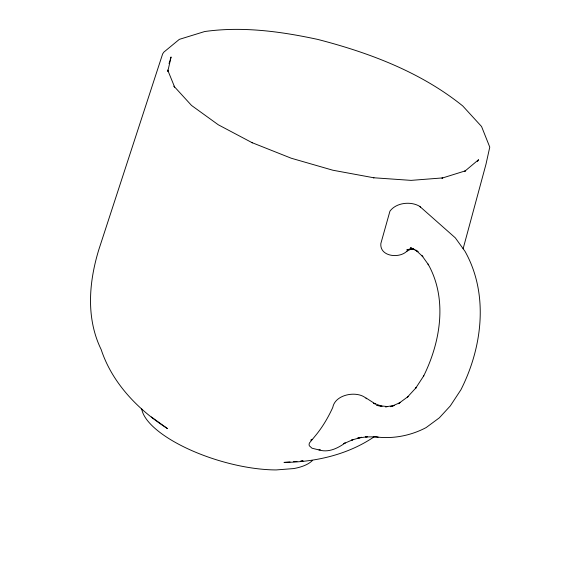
<?xml version="1.0" encoding="UTF-8"?>
<svg xmlns="http://www.w3.org/2000/svg" width="580" height="580" viewBox="0 0 580 580"><rect width="100%" height="100%" fill="white"/><g stroke="black" fill="none" stroke-linecap="round" stroke-linejoin="round"><path stroke-width="0.87" d="M167.816 71.325L171.071 56.963L170.114 60.182M463.115 248.755L485.989 164.227L489.766 147.11L481.56 126.513L462.753 105.959C420.783 72.138 369.445 52.765 317.746 39.418C280.669 31.422 242.52 26.216 204.675 31.537L179.336 39.36L163.864 52.12L162.654 53.882L98.97 249.19C88.9 281.728 85.782 318.036 101.159 349.515C112.223 383.162 138.228 409.893 167.562 428.649L152.032 417.433M169.034 63.575L169.875 60.987M366.596 398.779C358.005 390.224 335.24 393.95 332.789 407.399A139.309 81.396 -89.9 0 1 316.02 434.971L309.539 442.859A15.675 6.837 -11.6 0 0 309.387 445.846L312.011 448.217L318.964 449.928C328.461 452.878 337.654 448.34 345.201 442.946L343.679 443.671L353.351 439.488L351.632 440.111L361.492 437.276L357.635 438.168L367.597 436.689L365.523 436.936L375.557 436.812L373.469 436.559C391.362 439.451 410.19 436.037 426.148 427.569L439.321 417.846L450.283 405.935L460.926 389.753C482.357 347.42 489.027 294.118 465.015 251.343L455.307 237.844L419.702 206.357C410.858 201.006 396.133 202.579 389.927 211.207L380.857 243.506C379.545 256.781 399.758 258.89 407.196 250.879M477.463 161.523L478.572 159.703L464.638 171.383L465.479 170.817L441.916 178.161L442.765 177.908L411.068 180.373L373.527 177.756L373.962 177.806L332.869 170.23L291.269 158.231L251.995 142.629L252.344 142.81L218.298 124.787L191.545 105.459L173.906 86.159L174.551 86.913M374.346 436.675C348.08 454.633 315.513 462.129 283.997 462.412L290.065 461.941M399.649 402.904L398.337 403.724L408.313 396.423L407.283 397.271L416.425 387.338L415.708 388.165L423.777 375.797L423.371 376.565C440.517 342.222 447.782 298.983 428.062 264.06L428.504 264.813L422.088 255.816L422.878 256.664L415.664 250.024L418.108 251.706L410.524 247.682L413.293 248.849M310.677 440.14L312.113 439.299M406.703 251.321L411.793 248.668M400.345 402.534L390.666 406.689L394.255 405.55M410.691 248.907L411.836 248.487M302.716 460.875L301.078 461.383L303.079 460.933L300.476 461.129M410.075 249.074L406.877 249.784L413.533 248.726M394.487 405.442L385.497 406.834L387.578 406.587L376.753 405.435L380.828 406.08M318.964 449.928L320.334 449.761M293.538 461.673L297.004 461.404M412.278 248.842L410.19 248.588L414.388 249.349M376.058 436.87L378.146 437.124M382.06 406.334L373.679 403.245L375.245 403.97M366.074 397.989L375.115 403.832M151.329 416.926L152.808 418.231M419.702 206.357L420.471 207.198M174.609 87.029L167.692 70.042L167.809 71.108M312.497 460.418A90.741 33.256 16.6 0 1 293.654 468.575L276.203 469.93A90.741 33.256 16.6 0 1 141.716 408.943"/></g></svg>
